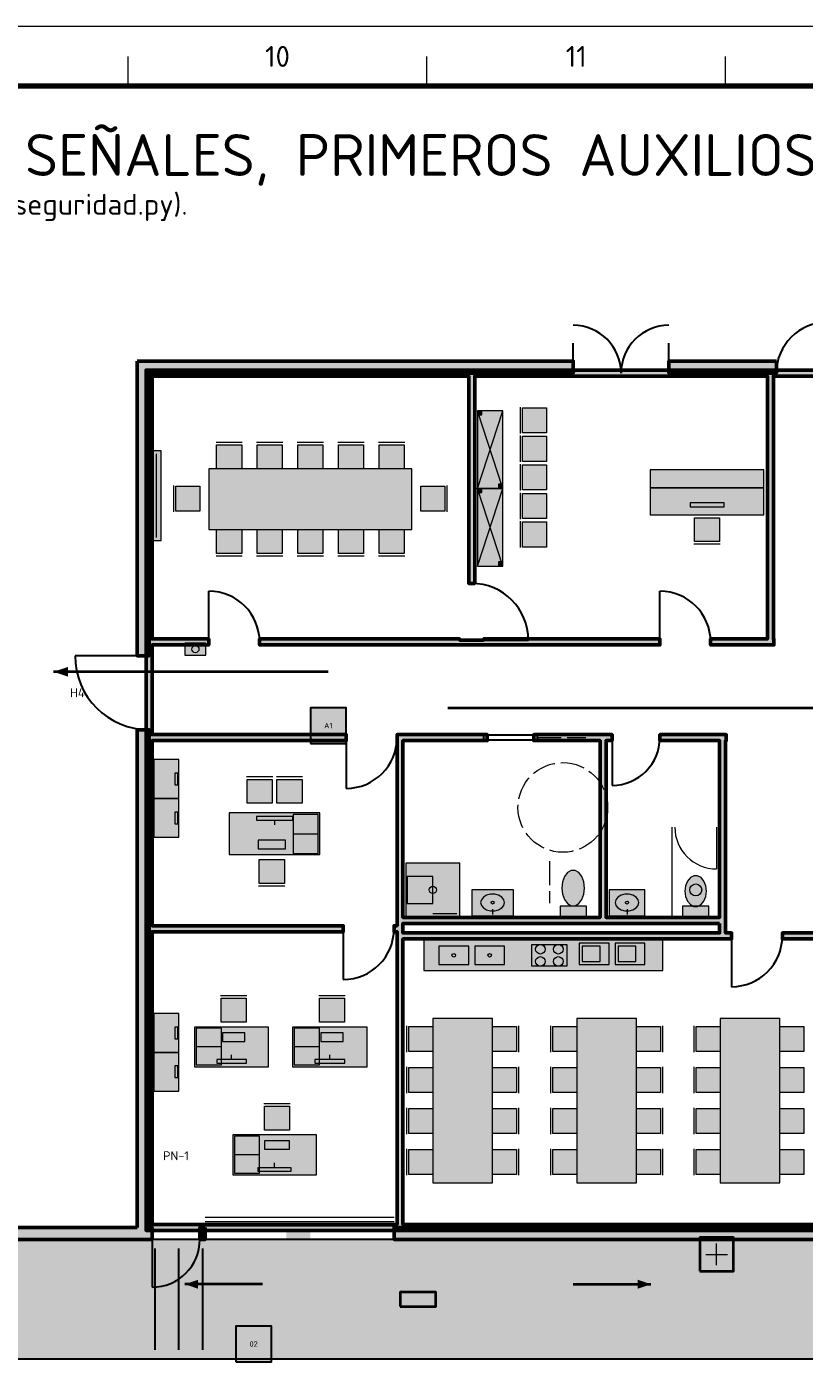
# Model space of a CAD drawing. Header units: millimetres. Extents: x 0 to 1189, y 0 to 841.
# Drawn here: x 427.5 to 557.7, y 618.8 to 841 of the extents above; entities that cross this region are included whole.
import ezdxf
from ezdxf.enums import TextEntityAlignment as Align

# ---------------------------------------------------------------- set-up
doc = ezdxf.new("R2010")
doc.units = ezdxf.units.MM
doc.linetypes.add('IRAM-E-TRAZOS', pattern=[5, 4, -1])
for name, color, linetype, lineweight in [('06-TEXTO', 7, 'CONTINUOUS', 25), ('07-RECUADRO', 7, 'CONTINUOUS', 70), ('08-FINA', 5, 'CONTINUOUS', 18), ('A-ABERTURA', 7, 'CONTINUOUS', 25), ('A-COLUMNA', 7, 'CONTINUOUS', 50), ('A-EQUIPO-FINO', 8, 'CONTINUOUS', 13), ('A-EQUIPO-OCULTO', 8, 'IRAM-E-TRAZOS', 13), ('A-EQUIPO-RELLENO', 9, 'CONTINUOUS', 13), ('A-MURO', 7, 'CONTINUOUS', 50), ('A-RELLENO', 9, 'CONTINUOUS', 13), ('A-SEGURIDAD', 1, 'IRAM-E-TRAZOS', 18), ('A-TABIQUE', 7, 'CONTINUOUS', 50), ('A-TEXTO', 7, 'CONTINUOUS', 18), ('S-ESCAPE', 3, 'CONTINUOUS', 35), ('S-INCENDIO', 1, 'CONTINUOUS', 25)]:
    doc.layers.add(name, color=color, linetype=linetype, lineweight=lineweight)
for name, color, linetype, lineweight, true_color in [('A-MOBILIARIO', 8, 'CONTINUOUS', 18, 0x50505a), ('A-SENDA', 2, 'CONTINUOUS', 25, 0xd7a500), ('A-VENTANA', 4, 'CONTINUOUS', 18, 0x0096c8)]:
    doc.layers.add(name, color=color, linetype=linetype, lineweight=lineweight, true_color=true_color)
doc.styles.add('ISO3098', font='isocpeur.ttf')

msp = doc.modelspace()

# ---------------------------------------------------------------- hatches: boundary and pattern name
at = {"layer": 'A-COLUMNA', "true_color": 0x000000}
h = msp.add_hatch(color=7, dxfattribs=at)
h.dxf.hatch_style = 1
h.paths.add_polyline_path([(471, 636), (475, 636), (475, 640), (471, 640)])
h = msp.add_hatch(color=7, dxfattribs=at)
h.dxf.hatch_style = 1
h.paths.add_polyline_path([(547, 636), (551, 636), (551, 640), (547, 640)])
at = {"layer": 'A-EQUIPO-RELLENO', "true_color": 0xeeeeee}
h = msp.add_hatch(color=7, dxfattribs=at)
h.dxf.hatch_style = 1
h.paths.add_polyline_path([(507.2, 763.7), (507.2, 776.7), (503, 776.7), (503, 763.7)])
at = {"layer": 'A-EQUIPO-RELLENO', "true_color": 0x969ba0}
h = msp.add_hatch(color=7, dxfattribs=at)
h.dxf.hatch_style = 1
h.paths.add_polyline_path([(503.7, 776), (503.7, 776.6), (503.1, 776.6), (503.1, 776)])
at = {"layer": 'A-EQUIPO-RELLENO', "true_color": 0xd6e2f0}
h = msp.add_hatch(color=7, dxfattribs=at)
h.dxf.hatch_style = 1
h.paths.add_polyline_path([(510.5, 773.01), (510.5, 777.21), (514.5, 777.21), (514.5, 773.01)])
h = msp.add_hatch(color=7, dxfattribs=at)
h.dxf.hatch_style = 1
h.paths.add_polyline_path([(510.5, 768.23), (510.5, 772.43), (514.5, 772.43), (514.5, 768.23)])
at = {"layer": 'A-EQUIPO-RELLENO', "true_color": 0xffffff}
h = msp.add_hatch(color=7, dxfattribs=at)
h.dxf.hatch_style = 1
h.paths.add_polyline_path([(450, 755), (450, 770), (448.5, 770), (448.5, 755)])
at = {"layer": 'A-EQUIPO-RELLENO', "true_color": 0xd6e2f0}
h = msp.add_hatch(color=7, dxfattribs=at)
h.dxf.hatch_style = 1
h.paths.add_polyline_path([(459.3, 771), (463.5, 771), (463.5, 767), (459.3, 767)])
h = msp.add_hatch(color=7, dxfattribs=at)
h.dxf.hatch_style = 1
h.paths.add_polyline_path([(466.1, 771), (470.3, 771), (470.3, 767), (466.1, 767)])
h = msp.add_hatch(color=7, dxfattribs=at)
h.dxf.hatch_style = 1
h.paths.add_polyline_path([(472.9, 771), (477.1, 771), (477.1, 767), (472.9, 767)])
h = msp.add_hatch(color=7, dxfattribs=at)
h.dxf.hatch_style = 1
h.paths.add_polyline_path([(479.7, 771), (483.9, 771), (483.9, 767), (479.7, 767)])
h = msp.add_hatch(color=7, dxfattribs=at)
h.dxf.hatch_style = 1
h.paths.add_polyline_path([(486.5, 771), (490.7, 771), (490.7, 767), (486.5, 767)])
at = {"layer": 'A-EQUIPO-RELLENO', "true_color": 0xeedec0}
h = msp.add_hatch(color=7, dxfattribs=at)
h.dxf.hatch_style = 1
h.paths.add_polyline_path([(458, 756.8), (492, 756.8), (492, 767), (458, 767)])
at = {"layer": 'A-EQUIPO-RELLENO', "true_color": 0xd6e2f0}
h = msp.add_hatch(color=7, dxfattribs=at)
h.dxf.hatch_style = 1
h.paths.add_polyline_path([(510.5, 763.45), (510.5, 767.65), (514.5, 767.65), (514.5, 763.45)])
at = {"layer": 'A-EQUIPO-RELLENO', "true_color": 0xeeeeee}
h = msp.add_hatch(color=7, dxfattribs=at)
h.dxf.hatch_style = 1
h.paths.add_polyline_path([(550.9, 766.8), (531.9, 766.8), (531.9, 763.8), (550.9, 763.8)])
at = {"layer": 'A-EQUIPO-RELLENO', "true_color": 0xd6e2f0}
h = msp.add_hatch(color=7, dxfattribs=at)
h.dxf.hatch_style = 1
h.paths.add_polyline_path([(452.5, 759.9), (452.5, 764.1), (456.5, 764.1), (456.5, 759.9)])
h = msp.add_hatch(color=7, dxfattribs=at)
h.dxf.hatch_style = 1
h.paths.add_polyline_path([(497.5, 764.1), (497.5, 759.9), (493.5, 759.9), (493.5, 764.1)])
at = {"layer": 'A-EQUIPO-RELLENO', "true_color": 0xeeeeee}
h = msp.add_hatch(color=7, dxfattribs=at)
h.dxf.hatch_style = 1
h.paths.add_polyline_path([(507.2, 750.7), (507.2, 763.7), (503, 763.7), (503, 750.7)])
at = {"layer": 'A-EQUIPO-RELLENO', "true_color": 0x969ba0}
h = msp.add_hatch(color=7, dxfattribs=at)
h.dxf.hatch_style = 1
h.paths.add_polyline_path([(503.7, 763), (503.7, 763.6), (503.1, 763.6), (503.1, 763)])
h = msp.add_hatch(color=7, dxfattribs=at)
h.dxf.hatch_style = 1
h.paths.add_polyline_path([(507.1, 763.8), (507.1, 764.4), (506.5, 764.4), (506.5, 763.8)])
at = {"layer": 'A-EQUIPO-RELLENO', "true_color": 0xd6e2f0}
h = msp.add_hatch(color=7, dxfattribs=at)
h.dxf.hatch_style = 1
h.paths.add_polyline_path([(510.5, 758.67), (510.5, 762.87), (514.5, 762.87), (514.5, 758.67)])
at = {"layer": 'A-EQUIPO-RELLENO', "true_color": 0xeedec0}
h = msp.add_hatch(color=7, dxfattribs=at)
h.dxf.hatch_style = 1
h.paths.add_polyline_path([(550.9, 763.8), (531.9, 763.8), (531.9, 759.3), (550.9, 759.3)])
at = {"layer": 'A-EQUIPO-RELLENO', "true_color": 0xd6e2f0}
h = msp.add_hatch(color=7, dxfattribs=at)
h.dxf.hatch_style = 1
h.paths.add_polyline_path([(510.5, 753.89), (510.5, 758.09), (514.5, 758.09), (514.5, 753.89)])
h = msp.add_hatch(color=7, dxfattribs=at)
h.dxf.hatch_style = 1
h.paths.add_polyline_path([(543.5, 754.8), (539.3, 754.8), (539.3, 758.8), (543.5, 758.8)])
h = msp.add_hatch(color=7, dxfattribs=at)
h.dxf.hatch_style = 1
h.paths.add_polyline_path([(463.5, 752.8), (459.3, 752.8), (459.3, 756.8), (463.5, 756.8)])
h = msp.add_hatch(color=7, dxfattribs=at)
h.dxf.hatch_style = 1
h.paths.add_polyline_path([(470.3, 752.8), (466.1, 752.8), (466.1, 756.8), (470.3, 756.8)])
h = msp.add_hatch(color=7, dxfattribs=at)
h.dxf.hatch_style = 1
h.paths.add_polyline_path([(477.1, 752.8), (472.9, 752.8), (472.9, 756.8), (477.1, 756.8)])
h = msp.add_hatch(color=7, dxfattribs=at)
h.dxf.hatch_style = 1
h.paths.add_polyline_path([(483.9, 752.8), (479.7, 752.8), (479.7, 756.8), (483.9, 756.8)])
h = msp.add_hatch(color=7, dxfattribs=at)
h.dxf.hatch_style = 1
h.paths.add_polyline_path([(490.7, 752.8), (486.5, 752.8), (486.5, 756.8), (490.7, 756.8)])
at = {"layer": 'A-EQUIPO-RELLENO', "true_color": 0x969ba0}
h = msp.add_hatch(color=7, dxfattribs=at)
h.dxf.hatch_style = 1
h.paths.add_polyline_path([(507.1, 750.8), (507.1, 751.4), (506.5, 751.4), (506.5, 750.8)])
at = {"layer": 'A-EQUIPO-RELLENO', "true_color": 0xcdd0d4}
h = msp.add_hatch(color=7, dxfattribs=at)
h.dxf.hatch_style = 1
h.paths.add_polyline_path([(454, 735.8), (457.5, 735.8), (457.5, 737.8), (454, 737.8)])
at = {"layer": 'A-EQUIPO-RELLENO', "true_color": 0xeeeeee}
h = msp.add_hatch(color=7, dxfattribs=at)
h.dxf.hatch_style = 1
h.paths.add_polyline_path([(453, 711.8), (453, 718.3), (448.8, 718.3), (448.8, 711.8)])
at = {"layer": 'A-EQUIPO-RELLENO', "true_color": 0xd6e2f0}
h = msp.add_hatch(color=7, dxfattribs=at)
h.dxf.hatch_style = 1
h.paths.add_polyline_path([(464.4, 715), (468.6, 715), (468.6, 711), (464.4, 711)])
h = msp.add_hatch(color=7, dxfattribs=at)
h.dxf.hatch_style = 1
h.paths.add_polyline_path([(469.4, 715), (473.6, 715), (473.6, 711), (469.4, 711)])
at = {"layer": 'A-EQUIPO-RELLENO', "true_color": 0xeeeeee}
h = msp.add_hatch(color=7, dxfattribs=at)
h.dxf.hatch_style = 1
h.paths.add_polyline_path([(453, 705.3), (453, 711.8), (448.8, 711.8), (448.8, 705.3)])
at = {"layer": 'A-EQUIPO-RELLENO', "true_color": 0xeedec0}
h = msp.add_hatch(color=7, dxfattribs=at)
h.dxf.hatch_style = 1
h.paths.add_polyline_path([(461.4, 702.4), (476.6, 702.4), (476.6, 709.4), (461.4, 709.4)])
at = {"layer": 'A-EQUIPO-RELLENO', "true_color": 0xd6e2f0}
h = msp.add_hatch(color=7, dxfattribs=at)
h.dxf.hatch_style = 1
h.paths.add_polyline_path([(470.64, 697.6), (466.44, 697.6), (466.44, 701.6), (470.64, 701.6)])
at = {"layer": 'A-EQUIPO-RELLENO', "true_color": 0xc8e1fa}
h = msp.add_hatch(color=7, dxfattribs=at)
h.dxf.hatch_style = 1
h.paths.add_polyline_path([(500, 701), (491, 701), (491, 692), (500, 692)])
at = {"layer": 'A-EQUIPO-RELLENO', "true_color": 0xf8f8fc}
h = msp.add_hatch(color=7, dxfattribs=at)
h.dxf.hatch_style = 1
h.paths.add_polyline_path([(517.1, 696.8), (517.21, 695.77), (517.54, 694.87), (518.05, 694.2), (518.67, 693.85), (519.33, 693.85), (519.95, 694.2), (520.46, 694.87), (520.79, 695.77), (520.9, 696.8), (520.79, 697.83), (520.46, 698.73), (519.95, 699.4), (519.33, 699.75), (518.67, 699.75), (518.05, 699.4), (517.54, 698.73), (517.21, 697.83), (517.1, 696.8)])
h = msp.add_hatch(color=7, dxfattribs=at)
h.dxf.hatch_style = 1
h.paths.add_polyline_path([(537.7, 696.3), (537.81, 695.41), (538.12, 694.63), (538.6, 694.05), (539.19, 693.74), (539.81, 693.74), (540.4, 694.05), (540.88, 694.63), (541.19, 695.41), (541.3, 696.3), (541.19, 697.19), (540.88, 697.97), (540.4, 698.55), (539.81, 698.86), (539.19, 698.86), (538.6, 698.55), (538.12, 697.97), (537.81, 697.19), (537.7, 696.3)])
h = msp.add_hatch(color=7, dxfattribs=at)
h.dxf.hatch_style = 1
h.paths.add_polyline_path([(509, 696.5), (502, 696.5), (502, 691.8), (509, 691.8)])
h = msp.add_hatch(color=7, dxfattribs=at)
h.dxf.hatch_style = 1
h.paths.add_polyline_path([(531, 696.5), (525, 696.5), (525, 691.8), (531, 691.8)])
h = msp.add_hatch(color=7, dxfattribs=at)
h.dxf.hatch_style = 1
h.paths.add_polyline_path([(521.2, 693.8), (516.8, 693.8), (516.8, 692), (521.2, 692)])
h = msp.add_hatch(color=7, dxfattribs=at)
h.dxf.hatch_style = 1
h.paths.add_polyline_path([(541.7, 693.8), (537.3, 693.8), (537.3, 692), (541.7, 692)])
at = {"layer": 'A-EQUIPO-RELLENO', "true_color": 0xeeeeee}
h = msp.add_hatch(color=7, dxfattribs=at)
h.dxf.hatch_style = 1
h.paths.add_polyline_path([(494, 683), (534, 683), (534, 688.1), (494, 688.1)])
at = {"layer": 'A-EQUIPO-RELLENO', "true_color": 0xd6e2f0}
h = msp.add_hatch(color=7, dxfattribs=at)
h.dxf.hatch_style = 1
h.paths.add_polyline_path([(460.07, 678.36), (464.27, 678.36), (464.27, 674.36), (460.07, 674.36)])
h = msp.add_hatch(color=7, dxfattribs=at)
h.dxf.hatch_style = 1
h.paths.add_polyline_path([(476.52, 678.36), (480.73, 678.36), (480.73, 674.36), (476.52, 674.36)])
at = {"layer": 'A-EQUIPO-RELLENO', "true_color": 0xeeeeee}
h = msp.add_hatch(color=7, dxfattribs=at)
h.dxf.hatch_style = 1
h.paths.add_polyline_path([(453, 669.3), (453, 675.8), (448.8, 675.8), (448.8, 669.3)])
at = {"layer": 'A-EQUIPO-RELLENO', "true_color": 0xeedec0}
h = msp.add_hatch(color=7, dxfattribs=at)
h.dxf.hatch_style = 1
h.paths.add_polyline_path([(468, 673.55), (455.6, 673.55), (455.6, 666.9), (468, 666.9)])
h = msp.add_hatch(color=7, dxfattribs=at)
h.dxf.hatch_style = 1
h.paths.add_polyline_path([(484.5, 673.55), (472, 673.55), (472, 666.9), (484.5, 666.9)])
at = {"layer": 'A-EQUIPO-RELLENO', "true_color": 0xd6e2f0}
h = msp.add_hatch(color=7, dxfattribs=at)
h.dxf.hatch_style = 1
h.paths.add_polyline_path([(491.5, 669.46), (491.5, 673.66), (495.5, 673.66), (495.5, 669.46)])
at = {"layer": 'A-EQUIPO-RELLENO', "true_color": 0xeedec0}
h = msp.add_hatch(color=7, dxfattribs=at)
h.dxf.hatch_style = 1
h.paths.add_polyline_path([(505.5, 647.5), (505.5, 675), (495.5, 675), (495.5, 647.5)])
at = {"layer": 'A-EQUIPO-RELLENO', "true_color": 0xd6e2f0}
h = msp.add_hatch(color=7, dxfattribs=at)
h.dxf.hatch_style = 1
h.paths.add_polyline_path([(509.5, 673.66), (509.5, 669.46), (505.5, 669.46), (505.5, 673.66)])
h = msp.add_hatch(color=7, dxfattribs=at)
h.dxf.hatch_style = 1
h.paths.add_polyline_path([(515.6, 669.46), (515.6, 673.66), (519.6, 673.66), (519.6, 669.46)])
at = {"layer": 'A-EQUIPO-RELLENO', "true_color": 0xeedec0}
h = msp.add_hatch(color=7, dxfattribs=at)
h.dxf.hatch_style = 1
h.paths.add_polyline_path([(529.6, 647.5), (529.6, 675), (519.6, 675), (519.6, 647.5)])
at = {"layer": 'A-EQUIPO-RELLENO', "true_color": 0xd6e2f0}
h = msp.add_hatch(color=7, dxfattribs=at)
h.dxf.hatch_style = 1
h.paths.add_polyline_path([(533.6, 673.66), (533.6, 669.46), (529.6, 669.46), (529.6, 673.66)])
h = msp.add_hatch(color=7, dxfattribs=at)
h.dxf.hatch_style = 1
h.paths.add_polyline_path([(539.6, 669.46), (539.6, 673.66), (543.6, 673.66), (543.6, 669.46)])
at = {"layer": 'A-EQUIPO-RELLENO', "true_color": 0xeedec0}
h = msp.add_hatch(color=7, dxfattribs=at)
h.dxf.hatch_style = 1
h.paths.add_polyline_path([(553.6, 647.5), (553.6, 675), (543.6, 675), (543.6, 647.5)])
at = {"layer": 'A-EQUIPO-RELLENO', "true_color": 0xd6e2f0}
h = msp.add_hatch(color=7, dxfattribs=at)
h.dxf.hatch_style = 1
h.paths.add_polyline_path([(557.6, 673.66), (557.6, 669.46), (553.6, 669.46), (553.6, 673.66)])
at = {"layer": 'A-EQUIPO-RELLENO', "true_color": 0xeeeeee}
h = msp.add_hatch(color=7, dxfattribs=at)
h.dxf.hatch_style = 1
h.paths.add_polyline_path([(453, 662.8), (453, 669.3), (448.8, 669.3), (448.8, 662.8)])
at = {"layer": 'A-EQUIPO-RELLENO', "true_color": 0xd6e2f0}
h = msp.add_hatch(color=7, dxfattribs=at)
h.dxf.hatch_style = 1
h.paths.add_polyline_path([(491.5, 662.59), (491.5, 666.79), (495.5, 666.79), (495.5, 662.59)])
h = msp.add_hatch(color=7, dxfattribs=at)
h.dxf.hatch_style = 1
h.paths.add_polyline_path([(509.5, 666.79), (509.5, 662.59), (505.5, 662.59), (505.5, 666.79)])
h = msp.add_hatch(color=7, dxfattribs=at)
h.dxf.hatch_style = 1
h.paths.add_polyline_path([(515.6, 662.59), (515.6, 666.79), (519.6, 666.79), (519.6, 662.59)])
h = msp.add_hatch(color=7, dxfattribs=at)
h.dxf.hatch_style = 1
h.paths.add_polyline_path([(533.6, 666.79), (533.6, 662.59), (529.6, 662.59), (529.6, 666.79)])
h = msp.add_hatch(color=7, dxfattribs=at)
h.dxf.hatch_style = 1
h.paths.add_polyline_path([(539.6, 662.59), (539.6, 666.79), (543.6, 666.79), (543.6, 662.59)])
h = msp.add_hatch(color=7, dxfattribs=at)
h.dxf.hatch_style = 1
h.paths.add_polyline_path([(557.6, 666.79), (557.6, 662.59), (553.6, 662.59), (553.6, 666.79)])
h = msp.add_hatch(color=7, dxfattribs=at)
h.dxf.hatch_style = 1
h.paths.add_polyline_path([(467.32, 660.31), (471.52, 660.31), (471.52, 656.31), (467.32, 656.31)])
h = msp.add_hatch(color=7, dxfattribs=at)
h.dxf.hatch_style = 1
h.paths.add_polyline_path([(491.5, 655.71), (491.5, 659.91), (495.5, 659.91), (495.5, 655.71)])
h = msp.add_hatch(color=7, dxfattribs=at)
h.dxf.hatch_style = 1
h.paths.add_polyline_path([(509.5, 659.91), (509.5, 655.71), (505.5, 655.71), (505.5, 659.91)])
h = msp.add_hatch(color=7, dxfattribs=at)
h.dxf.hatch_style = 1
h.paths.add_polyline_path([(515.6, 655.71), (515.6, 659.91), (519.6, 659.91), (519.6, 655.71)])
h = msp.add_hatch(color=7, dxfattribs=at)
h.dxf.hatch_style = 1
h.paths.add_polyline_path([(533.6, 659.91), (533.6, 655.71), (529.6, 655.71), (529.6, 659.91)])
h = msp.add_hatch(color=7, dxfattribs=at)
h.dxf.hatch_style = 1
h.paths.add_polyline_path([(539.6, 655.71), (539.6, 659.91), (543.6, 659.91), (543.6, 655.71)])
h = msp.add_hatch(color=7, dxfattribs=at)
h.dxf.hatch_style = 1
h.paths.add_polyline_path([(557.6, 659.91), (557.6, 655.71), (553.6, 655.71), (553.6, 659.91)])
at = {"layer": 'A-EQUIPO-RELLENO', "true_color": 0xeedec0}
h = msp.add_hatch(color=7, dxfattribs=at)
h.dxf.hatch_style = 1
h.paths.add_polyline_path([(476, 655.51), (462, 655.51), (462, 648.8), (476, 648.8)])
at = {"layer": 'A-EQUIPO-RELLENO', "true_color": 0xd6e2f0}
h = msp.add_hatch(color=7, dxfattribs=at)
h.dxf.hatch_style = 1
h.paths.add_polyline_path([(491.5, 648.84), (491.5, 653.04), (495.5, 653.04), (495.5, 648.84)])
h = msp.add_hatch(color=7, dxfattribs=at)
h.dxf.hatch_style = 1
h.paths.add_polyline_path([(509.5, 653.04), (509.5, 648.84), (505.5, 648.84), (505.5, 653.04)])
h = msp.add_hatch(color=7, dxfattribs=at)
h.dxf.hatch_style = 1
h.paths.add_polyline_path([(515.6, 648.84), (515.6, 653.04), (519.6, 653.04), (519.6, 648.84)])
h = msp.add_hatch(color=7, dxfattribs=at)
h.dxf.hatch_style = 1
h.paths.add_polyline_path([(533.6, 653.04), (533.6, 648.84), (529.6, 648.84), (529.6, 653.04)])
h = msp.add_hatch(color=7, dxfattribs=at)
h.dxf.hatch_style = 1
h.paths.add_polyline_path([(539.6, 648.84), (539.6, 653.04), (543.6, 653.04), (543.6, 648.84)])
h = msp.add_hatch(color=7, dxfattribs=at)
h.dxf.hatch_style = 1
h.paths.add_polyline_path([(557.6, 653.04), (557.6, 648.84), (553.6, 648.84), (553.6, 653.04)])
at = {"layer": 'A-MURO', "true_color": 0x464646}
h = msp.add_hatch(color=7, dxfattribs=at)
h.dxf.hatch_style = 1
h.paths.add_polyline_path([(446, 785), (519, 785), (519, 783), (448, 783), (448, 735.7), (446, 735.7)])
h = msp.add_hatch(color=7, dxfattribs=at)
h.dxf.hatch_style = 1
h.paths.add_polyline_path([(553, 785), (553, 783), (535, 783), (535, 785)])
h = msp.add_hatch(color=7, dxfattribs=at)
h.dxf.hatch_style = 1
h.paths.add_polyline_path([(446, 640), (446, 723.3), (448, 723.3), (448, 640), (448.5, 640), (448.5, 638), (242.5, 638), (242.5, 640)])
h = msp.add_hatch(color=7, dxfattribs=at)
h.dxf.hatch_style = 1
h.paths.add_polyline_path([(457.4, 640), (457.4, 638), (456.5, 638), (456.5, 640)])
h = msp.add_hatch(color=7, dxfattribs=at)
h.dxf.hatch_style = 1
h.paths.add_polyline_path([(560, 640), (560, 638), (489, 638), (489, 640)])
at = {"layer": 'A-RELLENO', "true_color": 0xfff4b4}
h = msp.add_hatch(color=7, dxfattribs=at)
h.dxf.hatch_style = 1
h.paths.add_polyline_path([(233, 618), (753, 618), (753, 638), (233, 638)])
at = {"layer": 'A-TABIQUE', "true_color": 0x6e6e6e}
h = msp.add_hatch(color=7, dxfattribs=at)
h.dxf.hatch_style = 1
h.paths.add_polyline_path([(447.5, 639.5), (447.5, 689.5), (447.5, 690.5), (447.5, 721.5), (447.5, 722.5), (447.5, 737.5), (447.5, 738.5), (447.5, 783.5), (501.5, 783.5), (502.5, 783.5), (517, 783.5), (517, 782.5), (502.5, 782.5), (502.5, 747.8), (501.5, 747.8), (501.5, 782.5), (448.5, 782.5), (448.5, 738.5), (458, 738.5), (458, 737.5), (448.5, 737.5), (448.5, 722.5), (481, 722.5), (481, 721.5), (448.5, 721.5), (448.5, 690.5), (480.5, 690.5), (480.5, 689.5), (448.5, 689.5), (448.5, 640.5), (489.5, 640.5), (489.5, 688.3), (489.5, 689.3), (489.5, 689.5), (489, 689.5), (489, 690.5), (489.5, 690.5), (489.5, 690.9), (489.5, 691.9), (489.5, 721.5), (489.5, 721.5), (489.5, 722.5), (489.5, 722.5), (490.5, 722.5), (504.6, 722.5), (504.6, 721.5), (490.5, 721.5), (490.5, 691.9), (517, 691.9), (517, 690.9), (490.5, 690.9), (490.5, 690.5), (490.5, 689.5), (490.5, 689.3), (517, 689.3), (517, 688.3), (490.5, 688.3), (490.5, 640.5), (517, 640.5), (517, 639.5), (490.5, 639.5), (489.5, 639.5)])
h = msp.add_hatch(color=7, dxfattribs=at)
h.dxf.hatch_style = 1
h.paths.add_polyline_path([(517, 783.5), (551.5, 783.5), (552.5, 783.5), (566.5, 783.5), (567.5, 783.5), (569.53, 783.5), (569.53, 782.5), (567.5, 782.5), (567.5, 738.5), (568, 738.5), (568, 737.5), (567.5, 737.5), (566.5, 737.5), (566.4, 737.5), (566.4, 738.5), (566.5, 738.5), (566.5, 782.5), (552.5, 782.5), (552.5, 738.5), (552.6, 738.5), (552.6, 737.5), (552.5, 737.5), (551.5, 737.5), (542, 737.5), (542, 738.5), (551.5, 738.5), (551.5, 782.5), (517, 782.5)])
h = msp.add_hatch(color=7, dxfattribs=at)
h.dxf.hatch_style = 1
h.paths.add_polyline_path([(502.5, 737.5), (501.5, 737.5), (466.5, 737.5), (466.5, 738.5), (500, 738.5), (500, 738.3), (504, 738.3), (504, 738.5), (533.5, 738.5), (533.5, 737.5)])
h = msp.add_hatch(color=7, dxfattribs=at)
h.dxf.hatch_style = 1
h.paths.add_polyline_path([(517, 721.5), (512.4, 721.5), (512.4, 722.5), (517, 722.5)])
h = msp.add_hatch(color=7, dxfattribs=at)
h.dxf.hatch_style = 1
h.paths.add_polyline_path([(517, 691.9), (523.5, 691.9), (523.5, 721.5), (517, 721.5), (517, 722.5), (523.5, 722.5), (524.5, 722.5), (525.5, 722.5), (525.5, 721.5), (524.5, 721.5), (524.5, 691.9), (543.5, 691.9), (543.5, 721.5), (533.5, 721.5), (533.5, 722.5), (543.5, 722.5), (544.5, 722.5), (544.6, 722.5), (544.6, 721.5), (544.5, 721.5), (544.5, 691.9), (544.5, 690.9), (544.5, 689.3), (545.5, 689.3), (545.5, 688.3), (544.5, 688.3), (543.5, 688.3), (517, 688.3), (517, 689.3), (543.5, 689.3), (543.5, 690.9), (524.5, 690.9), (523.5, 690.9), (517, 690.9)])
h = msp.add_hatch(color=7, dxfattribs=at)
h.dxf.hatch_style = 1
h.paths.add_polyline_path([(517, 640.5), (569.5, 640.5), (569.5, 688.3), (562.5, 688.3), (561.5, 688.3), (554, 688.3), (554, 689.3), (561.5, 689.3), (561.5, 690.9), (561.5, 691.9), (561.5, 721.5), (561.4, 721.5), (561.4, 722.5), (561.5, 722.5), (562.5, 722.5), (562.5, 722.5), (562.5, 721.5), (562.5, 721.5), (562.5, 691.9), (569.53, 691.9), (569.53, 690.9), (562.5, 690.9), (562.5, 689.3), (569.5, 689.3), (569.53, 689.3), (569.53, 639.5), (569.5, 639.5), (517, 639.5)])
at = {"layer": 'S-ESCAPE', "true_color": 0x008c46}
h = msp.add_hatch(color=7, dxfattribs=at)
h.dxf.hatch_style = 1
h.paths.add_polyline_path([(432, 733), (434.4, 732.2), (434.4, 733.8)])
h = msp.add_hatch(color=7, dxfattribs=at)
h.dxf.hatch_style = 1
h.paths.add_polyline_path([(540.2, 632.7), (545.8, 632.7), (545.8, 638.3), (540.2, 638.3)])
h = msp.add_hatch(color=7, dxfattribs=at)
h.dxf.hatch_style = 1
h.paths.add_polyline_path([(454, 630.5), (456.2, 629.75), (456.2, 631.25)])
h = msp.add_hatch(color=7, dxfattribs=at)
h.dxf.hatch_style = 1
h.paths.add_polyline_path([(532, 630.5), (529.8, 631.25), (529.8, 629.75)])
h = msp.add_hatch(color=7, dxfattribs=at)
h.dxf.hatch_style = 1
h.paths.add_polyline_path([(490, 626.8), (493, 626.8), (493, 629.2), (490, 629.2)])
at = {"layer": 'S-INCENDIO', "true_color": 0xc81414}
h = msp.add_hatch(color=7, dxfattribs=at)
h.dxf.hatch_style = 1
h.paths.add_polyline_path([(475, 721), (481, 721), (481, 727), (475, 727)])
h = msp.add_hatch(color=7, dxfattribs=at)
h.dxf.hatch_style = 1
h.paths.add_polyline_path([(462.5, 617.5), (468.5, 617.5), (468.5, 623.5), (462.5, 623.5)])

# ---------------------------------------------------------------- linework, layer by layer
at = {"layer": '07-RECUADRO'}
msp.add_lwpolyline([(25, 10), (1179, 10), (1179, 831), (25, 831)], close=True, dxfattribs=at)
at = {"layer": '08-FINA'}
for p, q in [((444.5, 831), (444.5, 836)), ((494.5, 831), (494.5, 836)), ((544.5, 831), (544.5, 836))]:
    msp.add_line(p, q, dxfattribs=at)
msp.add_lwpolyline([(0, 0), (1189, 0), (1189, 841), (0, 841)], close=True, dxfattribs=at)
at = {"layer": 'A-ABERTURA'}
for p, q in [((519, 783), (519, 788)), ((535, 783), (535, 788)), ((458, 738), (458, 746.5)), ((533.5, 738), (533.5, 746.5)), ((502, 738.3), (511.5, 738.3)), ((448, 735.7), (435.6, 735.7)), ((481, 722), (481, 713.5)), ((525.5, 722), (525.5, 714)), ((480.5, 690), (480.5, 681.5)), ((545.5, 688.8), (545.5, 680.3)), ((448.5, 638), (448.5, 630))]:
    msp.add_line(p, q, dxfattribs=at)
msp.add_lwpolyline([(504, 721.6), (513, 721.6), (513, 722.4), (504, 722.4)], close=True, dxfattribs=at)
for centre, radius, start, end in [((561.5, 783), 8.5, 90, 180), ((519, 783), 8, 0, 90), ((535, 783), 8, 90, 180), ((502, 738.3), 9.5, 0, 90), ((458, 738), 8.5, 0, 90), ((533.5, 738), 8.5, 0, 90), ((448, 735.7), 12.4, 180, 270), ((481, 722), 8.5, 270, 360), ((525.5, 722), 8, 270, 360), ((480.5, 690), 8.5, 270, 360), ((545.5, 688.8), 8.5, 270, 360), ((448.5, 638), 8, -90, 0)]:
    msp.add_arc(centre, radius, start, end, dxfattribs=at)
at = {"layer": 'A-EQUIPO-FINO'}
for p, q in [((507.2, 763.7), (503, 776.7)), ((503, 763.7), (507.2, 776.7)), ((449.25, 755.5), (449.25, 769.5)), ((507.2, 750.7), (503, 763.7)), ((503, 750.7), (507.2, 763.7)), ((543, 707), (543, 700)), ((472.1, 705.9), (476.3, 705.9)), ((509, 692.1), (502, 692.1)), ((505.5, 693.3), (505.5, 692.4)), ((531, 692.1), (525, 692.1)), ((528, 693.3), (528, 692.4)), ((460.1, 670.23), (455.9, 670.23)), ((476.5, 670.23), (472.3, 670.23)), ((466.5, 652.15), (462.3, 652.15))]:
    msp.add_line(p, q, dxfattribs=at)
for points in [[(507.2, 763.7), (507.2, 776.7), (503, 776.7), (503, 763.7)], [(503.7, 776), (503.7, 776.6), (503.1, 776.6), (503.1, 776)], [(507.2, 750.7), (507.2, 763.7), (503, 763.7), (503, 750.7)], [(503.7, 763), (503.7, 763.6), (503.1, 763.6), (503.1, 763)], [(507.1, 763.8), (507.1, 764.4), (506.5, 764.4), (506.5, 763.8)], [(507.1, 750.8), (507.1, 751.4), (506.5, 751.4), (506.5, 750.8)], [(452.8, 714.08), (452.8, 716.03), (452.3, 716.03), (452.3, 714.08)], [(452.8, 707.58), (452.8, 709.53), (452.3, 709.53), (452.3, 707.58)], [(472.1, 702.6), (476.3, 702.6), (476.3, 709.1), (472.1, 709.1)], [(466.26, 703.4), (470.82, 703.4), (470.82, 704.8), (466.26, 704.8)], [(520.5, 684.53), (523.5, 684.53), (523.5, 687.08), (520.5, 687.08)], [(526.5, 684.53), (529.5, 684.53), (529.5, 687.08), (526.5, 687.08)], [(452.8, 671.58), (452.8, 673.53), (452.3, 673.53), (452.3, 671.58)], [(460.1, 673.36), (455.9, 673.36), (455.9, 667.2), (460.1, 667.2)], [(464.03, 672.56), (460.31, 672.56), (460.31, 671.15), (464.03, 671.15)], [(476.5, 673.36), (472.3, 673.36), (472.3, 667.2), (476.5, 667.2)], [(480.5, 672.56), (476.75, 672.56), (476.75, 671.15), (480.5, 671.15)], [(452.8, 665.08), (452.8, 667.03), (452.3, 667.03), (452.3, 665.08)], [(466.5, 655.31), (462.3, 655.31), (462.3, 649.1), (466.5, 649.1)], [(471.52, 654.51), (467.32, 654.51), (467.32, 653.11), (471.52, 653.11)]]:
    msp.add_lwpolyline(points, close=True, dxfattribs=at)
for centre, radius in [((455.75, 736.8), 0.6), ((495.5, 696.5), 0.6), ((539.5, 696.5), 1), ((505.5, 694.38), 0.25), ((528, 694.38), 0.25), ((513.5, 686.57), 0.8), ((516.5, 686.57), 0.8), ((499, 685.55), 0.3), ((505, 685.55), 0.3), ((513.5, 684.53), 0.8), ((516.5, 684.53), 0.8)]:
    msp.add_circle(centre, radius, dxfattribs=at)
msp.add_arc((543, 707), 7, 180, 270, dxfattribs=at)
at = {"layer": 'A-EQUIPO-OCULTO'}
for p, q in [((513, 722), (521.1, 722)), ((499.5, 701), (491.5, 701))]:
    msp.add_line(p, q, dxfattribs=at)
msp.add_circle((517.25, 710.3), 7.5, dxfattribs=at)
at = {"layer": 'A-MOBILIARIO'}
for p, q in [((510.1, 777.31), (510.1, 772.91)), ((463.6, 771.4), (459.2, 771.4)), ((470.4, 771.4), (466, 771.4)), ((477.2, 771.4), (472.8, 771.4)), ((484, 771.4), (479.6, 771.4)), ((490.8, 771.4), (486.4, 771.4)), ((510.1, 772.53), (510.1, 768.13)), ((510.1, 767.75), (510.1, 763.35)), ((452.1, 764.2), (452.1, 759.8)), ((497.9, 759.8), (497.9, 764.2)), ((510.1, 762.97), (510.1, 758.57)), ((510.1, 758.19), (510.1, 753.79)), ((539.2, 754.4), (543.6, 754.4)), ((459.2, 752.4), (463.6, 752.4)), ((466, 752.4), (470.4, 752.4)), ((472.8, 752.4), (477.2, 752.4)), ((479.6, 752.4), (484, 752.4)), ((486.4, 752.4), (490.8, 752.4)), ((468.7, 715.4), (464.3, 715.4)), ((473.7, 715.4), (469.3, 715.4)), ((469, 708.2), (469, 707.4)), ((535.5, 707), (535.5, 691.8)), ((543.5, 707), (543.5, 691.8)), ((466.34, 697.2), (470.74, 697.2)), ((464.37, 678.76), (459.97, 678.76)), ((480.82, 678.76), (476.43, 678.76)), ((491.1, 673.76), (491.1, 669.36)), ((509.9, 669.36), (509.9, 673.76)), ((515.2, 673.76), (515.2, 669.36)), ((534, 669.36), (534, 673.76)), ((539.2, 673.76), (539.2, 669.36)), ((461.8, 668.1), (461.8, 668.9)), ((478.25, 668.1), (478.25, 668.9)), ((491.1, 666.89), (491.1, 662.49)), ((509.9, 662.49), (509.9, 666.89)), ((515.2, 666.89), (515.2, 662.49)), ((534, 662.49), (534, 666.89)), ((539.2, 666.89), (539.2, 662.49)), ((471.62, 660.71), (467.22, 660.71)), ((491.1, 660.01), (491.1, 655.61)), ((509.9, 655.61), (509.9, 660.01)), ((515.2, 660.01), (515.2, 655.61)), ((534, 655.61), (534, 660.01)), ((539.2, 660.01), (539.2, 655.61)), ((491.1, 653.14), (491.1, 648.74)), ((509.9, 648.74), (509.9, 653.14)), ((515.2, 653.14), (515.2, 648.74)), ((534, 648.74), (534, 653.14)), ((539.2, 653.14), (539.2, 648.74)), ((469, 650), (469, 650.8))]:
    msp.add_line(p, q, dxfattribs=at)
for points in [[(510.5, 773.01), (510.5, 777.21), (514.5, 777.21), (514.5, 773.01)], [(510.5, 768.23), (510.5, 772.43), (514.5, 772.43), (514.5, 768.23)], [(450, 755), (450, 770), (448.5, 770), (448.5, 755)], [(459.3, 771), (463.5, 771), (463.5, 767), (459.3, 767)], [(466.1, 771), (470.3, 771), (470.3, 767), (466.1, 767)], [(472.9, 771), (477.1, 771), (477.1, 767), (472.9, 767)], [(479.7, 771), (483.9, 771), (483.9, 767), (479.7, 767)], [(486.5, 771), (490.7, 771), (490.7, 767), (486.5, 767)], [(458, 756.8), (492, 756.8), (492, 767), (458, 767)], [(510.5, 763.45), (510.5, 767.65), (514.5, 767.65), (514.5, 763.45)], [(550.9, 766.8), (531.9, 766.8), (531.9, 763.8), (550.9, 763.8)], [(452.5, 759.9), (452.5, 764.1), (456.5, 764.1), (456.5, 759.9)], [(497.5, 764.1), (497.5, 759.9), (493.5, 759.9), (493.5, 764.1)], [(510.5, 758.67), (510.5, 762.87), (514.5, 762.87), (514.5, 758.67)], [(550.9, 763.8), (531.9, 763.8), (531.9, 759.3), (550.9, 759.3)], [(544.25, 761.3), (538.55, 761.3), (538.55, 760.6), (544.25, 760.6)], [(510.5, 753.89), (510.5, 758.09), (514.5, 758.09), (514.5, 753.89)], [(543.5, 754.8), (539.3, 754.8), (539.3, 758.8), (543.5, 758.8)], [(463.5, 752.8), (459.3, 752.8), (459.3, 756.8), (463.5, 756.8)], [(470.3, 752.8), (466.1, 752.8), (466.1, 756.8), (470.3, 756.8)], [(477.1, 752.8), (472.9, 752.8), (472.9, 756.8), (477.1, 756.8)], [(483.9, 752.8), (479.7, 752.8), (479.7, 756.8), (483.9, 756.8)], [(490.7, 752.8), (486.5, 752.8), (486.5, 756.8), (490.7, 756.8)], [(454, 735.8), (457.5, 735.8), (457.5, 737.8), (454, 737.8)], [(453, 711.8), (453, 718.3), (448.8, 718.3), (448.8, 711.8)], [(464.4, 715), (468.6, 715), (468.6, 711), (464.4, 711)], [(469.4, 715), (473.6, 715), (473.6, 711), (469.4, 711)], [(453, 705.3), (453, 711.8), (448.8, 711.8), (448.8, 705.3)], [(461.4, 702.4), (476.6, 702.4), (476.6, 709.4), (461.4, 709.4)], [(465.96, 708.2), (472.04, 708.2), (472.04, 708.8), (465.96, 708.8)], [(470.64, 697.6), (466.44, 697.6), (466.44, 701.6), (470.64, 701.6)], [(500, 701), (491, 701), (491, 692), (500, 692)], [(495.5, 698.75), (491.2, 698.75), (491.2, 694.25), (495.5, 694.25)], [(517.1, 696.8), (517.21, 695.77), (517.54, 694.87), (518.05, 694.2), (518.67, 693.85), (519.33, 693.85), (519.95, 694.2), (520.46, 694.87), (520.79, 695.77), (520.9, 696.8), (520.79, 697.83), (520.46, 698.73), (519.95, 699.4), (519.33, 699.75), (518.67, 699.75), (518.05, 699.4), (517.54, 698.73), (517.21, 697.83), (517.1, 696.8)], [(537.7, 696.3), (537.81, 695.41), (538.12, 694.63), (538.6, 694.05), (539.19, 693.74), (539.81, 693.74), (540.4, 694.05), (540.88, 694.63), (541.19, 695.41), (541.3, 696.3), (541.19, 697.19), (540.88, 697.97), (540.4, 698.55), (539.81, 698.86), (539.19, 698.86), (538.6, 698.55), (538.12, 697.97), (537.81, 697.19), (537.7, 696.3)], [(509, 696.5), (502, 696.5), (502, 691.8), (509, 691.8)], [(503.5, 694.38), (503.62, 693.91), (503.97, 693.49), (504.5, 693.17), (505.15, 693.01), (505.85, 693.01), (506.5, 693.17), (507.03, 693.49), (507.38, 693.91), (507.5, 694.38), (507.38, 694.86), (507.03, 695.28), (506.5, 695.6), (505.85, 695.76), (505.15, 695.76), (504.5, 695.6), (503.97, 695.28), (503.62, 694.86), (503.5, 694.38)], [(531, 696.5), (525, 696.5), (525, 691.8), (531, 691.8)], [(526, 694.38), (526.12, 693.91), (526.47, 693.49), (527, 693.17), (527.65, 693.01), (528.35, 693.01), (529, 693.17), (529.53, 693.49), (529.88, 693.91), (530, 694.38), (529.88, 694.86), (529.53, 695.28), (529, 695.6), (528.35, 695.76), (527.65, 695.76), (527, 695.6), (526.47, 695.28), (526.12, 694.86), (526, 694.38)], [(521.2, 693.8), (516.8, 693.8), (516.8, 692), (521.2, 692)], [(541.7, 693.8), (537.3, 693.8), (537.3, 692), (541.7, 692)], [(494, 683), (534, 683), (534, 688.1), (494, 688.1)], [(496.5, 684.02), (501.5, 684.02), (501.5, 687.08), (496.5, 687.08)], [(502.5, 684.02), (507.5, 684.02), (507.5, 687.08), (502.5, 687.08)], [(512, 683.77), (518, 683.77), (518, 687.33), (512, 687.33)], [(520, 684.02), (525, 684.02), (525, 687.59), (520, 687.59)], [(526, 684.02), (531, 684.02), (531, 687.59), (526, 687.59)], [(460.07, 678.36), (464.27, 678.36), (464.27, 674.36), (460.07, 674.36)], [(476.52, 678.36), (480.73, 678.36), (480.73, 674.36), (476.52, 674.36)], [(453, 669.3), (453, 675.8), (448.8, 675.8), (448.8, 669.3)], [(468, 673.55), (455.6, 673.55), (455.6, 666.9), (468, 666.9)], [(484.5, 673.55), (472, 673.55), (472, 666.9), (484.5, 666.9)], [(491.5, 669.46), (491.5, 673.66), (495.5, 673.66), (495.5, 669.46)], [(505.5, 647.5), (505.5, 675), (495.5, 675), (495.5, 647.5)], [(509.5, 673.66), (509.5, 669.46), (505.5, 669.46), (505.5, 673.66)], [(515.6, 669.46), (515.6, 673.66), (519.6, 673.66), (519.6, 669.46)], [(529.6, 647.5), (529.6, 675), (519.6, 675), (519.6, 647.5)], [(533.6, 673.66), (533.6, 669.46), (529.6, 669.46), (529.6, 673.66)], [(539.6, 669.46), (539.6, 673.66), (543.6, 673.66), (543.6, 669.46)], [(553.6, 647.5), (553.6, 675), (543.6, 675), (543.6, 647.5)], [(557.6, 673.66), (557.6, 669.46), (553.6, 669.46), (553.6, 673.66)], [(453, 662.8), (453, 669.3), (448.8, 669.3), (448.8, 662.8)], [(464.28, 668.1), (459.32, 668.1), (459.32, 667.5), (464.28, 667.5)], [(480.75, 668.1), (475.75, 668.1), (475.75, 667.5), (480.75, 667.5)], [(491.5, 662.59), (491.5, 666.79), (495.5, 666.79), (495.5, 662.59)], [(509.5, 666.79), (509.5, 662.59), (505.5, 662.59), (505.5, 666.79)], [(515.6, 662.59), (515.6, 666.79), (519.6, 666.79), (519.6, 662.59)], [(533.6, 666.79), (533.6, 662.59), (529.6, 662.59), (529.6, 666.79)], [(539.6, 662.59), (539.6, 666.79), (543.6, 666.79), (543.6, 662.59)], [(557.6, 666.79), (557.6, 662.59), (553.6, 662.59), (553.6, 666.79)], [(467.32, 660.31), (471.52, 660.31), (471.52, 656.31), (467.32, 656.31)], [(491.5, 655.71), (491.5, 659.91), (495.5, 659.91), (495.5, 655.71)], [(509.5, 659.91), (509.5, 655.71), (505.5, 655.71), (505.5, 659.91)], [(515.6, 655.71), (515.6, 659.91), (519.6, 659.91), (519.6, 655.71)], [(533.6, 659.91), (533.6, 655.71), (529.6, 655.71), (529.6, 659.91)], [(539.6, 655.71), (539.6, 659.91), (543.6, 659.91), (543.6, 655.71)], [(557.6, 659.91), (557.6, 655.71), (553.6, 655.71), (553.6, 659.91)], [(476, 655.51), (462, 655.51), (462, 648.8), (476, 648.8)], [(491.5, 648.84), (491.5, 653.04), (495.5, 653.04), (495.5, 648.84)], [(509.5, 653.04), (509.5, 648.84), (505.5, 648.84), (505.5, 653.04)], [(515.6, 648.84), (515.6, 653.04), (519.6, 653.04), (519.6, 648.84)], [(533.6, 653.04), (533.6, 648.84), (529.6, 648.84), (529.6, 653.04)], [(539.6, 648.84), (539.6, 653.04), (543.6, 653.04), (543.6, 648.84)], [(557.6, 653.04), (557.6, 648.84), (553.6, 648.84), (553.6, 653.04)], [(471.8, 650), (466.2, 650), (466.2, 649.4), (471.8, 649.4)]]:
    msp.add_lwpolyline(points, close=True, dxfattribs=at)
at = {"layer": 'A-MURO'}
for points in [[(446, 785), (519, 785), (519, 783), (448, 783), (448, 735.7), (446, 735.7)], [(553, 785), (553, 783), (535, 783), (535, 785)], [(446, 640), (446, 723.3), (448, 723.3), (448, 640), (448.5, 640), (448.5, 638), (242.5, 638), (242.5, 640)], [(457.4, 640), (457.4, 638), (456.5, 638), (456.5, 640)], [(560, 640), (560, 638), (489, 638), (489, 640)]]:
    msp.add_lwpolyline(points, close=True, dxfattribs=at)
at = {"layer": 'A-SEGURIDAD'}
for p, q in [((515, 701.3), (515, 694.3)), ((523.3, 700.8), (523.3, 693.8)), ((499.5, 692.5), (494.6, 692.5))]:
    msp.add_line(p, q, dxfattribs=at)
at = {"layer": 'A-SENDA'}
for p, q in [((449, 619.5), (449, 636.5)), ((453, 619.5), (453, 636.5)), ((457, 619.5), (457, 636.5))]:
    msp.add_line(p, q, dxfattribs=at)
msp.add_lwpolyline([(233, 618), (753, 618), (753, 638), (233, 638)], close=True, dxfattribs=at)
at = {"layer": 'A-TABIQUE'}
for points in [[(569.5, 639.5), (490.5, 639.5), (489.5, 639.5), (447.5, 639.5), (447.5, 689.5), (447.5, 690.5), (447.5, 721.5), (447.5, 722.5), (447.5, 737.5), (447.5, 738.5), (447.5, 783.5), (501.5, 783.5), (502.5, 783.5), (551.5, 783.5), (552.5, 783.5), (566.5, 783.5)], [(566.5, 782.5), (552.5, 782.5), (552.5, 738.5), (552.6, 738.5), (552.6, 737.5), (552.5, 737.5), (551.5, 737.5), (542, 737.5), (542, 738.5), (551.5, 738.5), (551.5, 782.5), (502.5, 782.5), (502.5, 747.8), (501.5, 747.8), (501.5, 782.5), (448.5, 782.5), (448.5, 738.5), (458, 738.5), (458, 737.5), (448.5, 737.5), (448.5, 722.5), (481, 722.5), (481, 721.5), (448.5, 721.5), (448.5, 690.5), (480.5, 690.5), (480.5, 689.5), (448.5, 689.5), (448.5, 640.5), (489.5, 640.5), (489.5, 688.3), (489.5, 689.3), (489.5, 689.5), (489, 689.5), (489, 690.5), (489.5, 690.5), (489.5, 690.9), (489.5, 691.9), (489.5, 721.5), (489.5, 721.5), (489.5, 722.5), (489.5, 722.5), (490.5, 722.5), (504.6, 722.5), (504.6, 721.5), (490.5, 721.5), (490.5, 691.9), (523.5, 691.9), (523.5, 721.5), (512.4, 721.5), (512.4, 722.5), (523.5, 722.5), (524.5, 722.5), (525.5, 722.5), (525.5, 721.5), (524.5, 721.5), (524.5, 691.9), (543.5, 691.9), (543.5, 721.5), (533.5, 721.5), (533.5, 722.5), (543.5, 722.5), (544.5, 722.5), (544.6, 722.5), (544.6, 721.5), (544.5, 721.5), (544.5, 691.9), (544.5, 690.9), (544.5, 689.3), (545.5, 689.3), (545.5, 688.3), (544.5, 688.3), (543.5, 688.3), (490.5, 688.3), (490.5, 640.5), (569.5, 640.5)], [(561.5, 688.3), (554, 688.3), (554, 689.3), (561.5, 689.3)]]:
    msp.add_lwpolyline(points, dxfattribs=at)
for points in [[(502.5, 737.5), (501.5, 737.5), (466.5, 737.5), (466.5, 738.5), (500, 738.5), (500, 738.3), (504, 738.3), (504, 738.5), (533.5, 738.5), (533.5, 737.5)], [(543.5, 690.9), (524.5, 690.9), (523.5, 690.9), (490.5, 690.9), (490.5, 690.5), (490.5, 689.5), (490.5, 689.3), (543.5, 689.3)]]:
    msp.add_lwpolyline(points, close=True, dxfattribs=at)
at = {"layer": 'A-TEXTO'}
for p, q in [((543, 633.7), (543, 637.3)), ((541.2, 635.5), (544.8, 635.5))]:
    msp.add_line(p, q, dxfattribs=at)
at = {"layer": 'A-VENTANA'}
for p, q in [((457.4, 641.7), (489, 641.7)), ((457.4, 641), (489, 641)), ((457.4, 640.3), (489, 640.3))]:
    msp.add_line(p, q, dxfattribs=at)
at = {"layer": 'S-ESCAPE'}
for p, q in [((467, 630.5), (454, 630.5)), ((519, 630.5), (532, 630.5))]:
    msp.add_line(p, q, dxfattribs=at)
for points in [[(498, 727), (559.5, 727), (559.5, 788)], [(478, 733), (432, 733)]]:
    msp.add_lwpolyline(points, dxfattribs=at)
for points in [[(540.2, 632.7), (545.8, 632.7), (545.8, 638.3), (540.2, 638.3)], [(490, 626.8), (496, 626.8), (496, 629.2), (490, 629.2)]]:
    msp.add_lwpolyline(points, close=True, dxfattribs=at)
at = {"layer": 'S-INCENDIO'}
for points in [[(475, 721), (481, 721), (481, 727), (475, 727)], [(462.5, 617.5), (468.5, 617.5), (468.5, 623.5), (462.5, 623.5)]]:
    msp.add_lwpolyline(points, close=True, dxfattribs=at)

# ---------------------------------------------------------------- texts
at = {"layer": '06-TEXTO', "style": 'ISO3098'}
for s, p in [('10', (469.5, 836)), ('11', (519.5, 836))]:
    msp.add_text(s, height=3.5, dxfattribs=at).set_placement(p, align=Align.MIDDLE_CENTER)
at = {"layer": 'A-TEXTO', "style": 'ISO3098'}
for s, height, p in [('FL_PI10_07 - SEGURIDAD E HIGIENE: MEDIOS DE ESCAPE, PROTECCIÓN CONTRA INCENDIO, SEÑALES, PRIMEROS AUXILIOS, GASES Y RESIDUOS', 7, (33, 823)), ('Ley 19.587 y Dec. 351/79, Res. SRT 960/15, 295/03 y 299/11, Leyes 24.051 y 11.720; lo que piden W-MAN y W-CAR en cada puesto. Recorridos y coberturas calculados (planta10/seguridad.py).', 3.5, (33, 813))]:
    msp.add_text(s, height=height, dxfattribs=at).set_placement(p, align=Align.TOP_LEFT)
for s, height, p in [('H4', 1.5, (436, 729.5)), ('A1', 0.91, (478, 724)), ('PN-1', 1.5, (452.5, 652)), ('02', 0.91, (465.5, 620.5))]:
    msp.add_text(s, height=height, dxfattribs=at).set_placement(p, align=Align.MIDDLE_CENTER)

doc.saveas('drawing.dxf')
